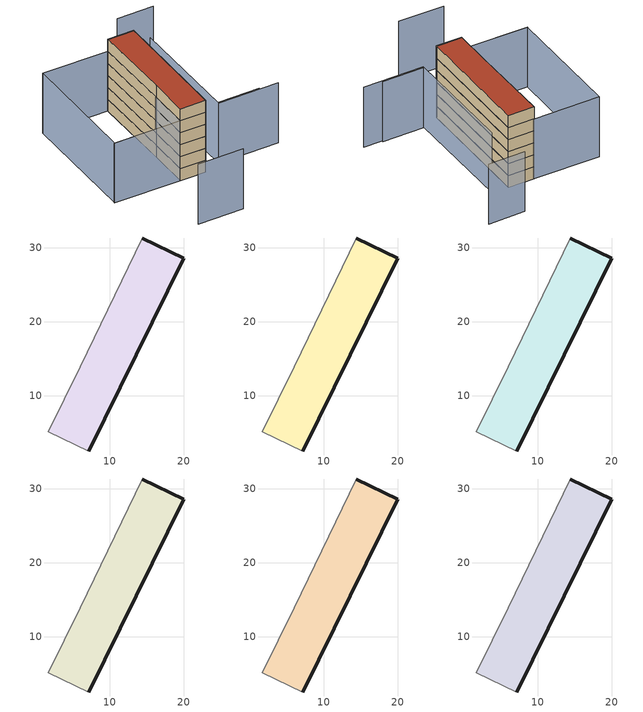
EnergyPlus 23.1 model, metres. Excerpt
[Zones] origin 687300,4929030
fdce9a2b8014929e_F0_whole
 floor ground (EU_floor_Construction): 7.18,2.58 20.02,28.58 14.44,31.29 6.05,13.95 1.73,5.18 z0
 wall outside (EU_wall_Construction): 14.44,31.29 20.02,28.58 7.18,2.58 z0:3
 wall adiabatic (EU_wall_Construction): 7.18,2.58 1.73,5.18 6.05,13.95 14.44,31.29 z0:3
fdce9a2b8014929e_F1_whole
 floor to fdce9a2b8014929e_F0_whole (EU_floor_Construction): 7.17,2.58 20.01,28.58 14.44,31.29 6.05,13.95 1.73,5.18 z3
 wall outside (EU_wall_Construction): 14.44,31.29 20.02,28.58 7.18,2.58 z3:6
 wall adiabatic (EU_wall_Construction): 7.18,2.58 1.73,5.18 6.05,13.95 14.44,31.29 z3:6
fdce9a2b8014929e_F2_whole
 floor to fdce9a2b8014929e_F1_whole (EU_floor_Construction): 7.17,2.58 20.01,28.58 14.44,31.29 6.05,13.95 1.73,5.18 z6
 wall outside (EU_wall_Construction): 14.44,31.29 20.02,28.58 7.18,2.58 z6:9
 wall adiabatic (EU_wall_Construction): 7.18,2.58 1.73,5.18 6.05,13.95 14.44,31.29 z6:9
fdce9a2b8014929e_F3_whole
 floor to fdce9a2b8014929e_F2_whole (EU_floor_Construction): 7.17,2.58 20.01,28.58 14.44,31.29 6.05,13.95 1.73,5.18 z9
 wall outside (EU_wall_Construction): 14.44,31.29 20.02,28.58 7.18,2.58 z9:12
 wall adiabatic (EU_wall_Construction): 7.18,2.58 1.73,5.18 6.05,13.95 14.44,31.29 z9:12
fdce9a2b8014929e_F4_whole
 floor to fdce9a2b8014929e_F3_whole (EU_floor_Construction): 7.17,2.58 20.01,28.58 14.44,31.29 6.05,13.95 1.73,5.18 z12
 wall outside (EU_wall_Construction): 14.44,31.29 20.02,28.58 7.18,2.58 z12:15
 wall adiabatic (EU_wall_Construction): 7.18,2.58 1.73,5.18 6.05,13.95 14.44,31.29 z12:15
fdce9a2b8014929e_F5_whole
 floor to fdce9a2b8014929e_F4_whole (EU_floor_Construction): 7.17,2.58 20.01,28.58 14.44,31.29 6.05,13.95 1.73,5.18 z15
 wall outside (EU_wall_Construction): 14.44,31.29 20.02,28.58 7.18,2.58 z15:18
 wall adiabatic (EU_wall_Construction): 7.18,2.58 1.73,5.18 6.05,13.95 14.44,31.29 z15:18
 roof outside (EU_roof_Construction): 20.02,28.58 7.18,2.58 1.73,5.18 6.05,13.95 14.44,31.29 z18
shading: -9.16,-6.32 0.43,-11.06 / 11.55,2.24 20.35,-2.04 / -12.29,12.21 7.18,2.58 / 24.15,-4.14 11.34,2.1 / 11.34,2.1 23.29,26.64 / 33.08,32.3 25.29,36.02 / 14.55,31.24 1.77,5.24 / 1.77,5.24 -12.21,12.11 / -12.21,12.11 0.58,38.11 / 0.58,38.11 14.55,31.24 z0:15
[Building]
EU S2 Campaign: North Axis=0; Terrain=City; Solar Distribution=FullExterior
[Site:Location]
Bologna: Latitude=44.5; Longitude=11.25; Time Zone=1; Elevation=37
[SizingPeriod:WeatherFileDays]
AnnualSizingPeriod: Begin Month=1; Begin Day of Month=1; End Month=12; End Day of Month=31; Day of Week for Start Day=Monday; Use Weather File Daylight Saving Period=No; Use Weather File Rain and Snow Indicators=No
[MATERIAL]
EU_InternalMass_Material: Roughness=MediumRough; Thickness=0.1; Conductivity=1; Density=1800; Specific Heat=900; Thermal Absorptance=0.9; Solar Absorptance=0.7; Visible Absorptance=0.7
[MATERIAL:NOMASS] Roughness=MediumRough; Thermal Absorptance=0.9; Solar Absorptance=0.7; Visible Absorptance=0.7
Name | Thermal Resistance
EU_wall_NoMass | 0.905828
EU_roof_NoMass | 0.37593
EU_floor_NoMass | 0.67114
[CONSTRUCTION]
EU_wall_Construction: EU_wall_NoMass
EU_roof_Construction: EU_roof_NoMass
EU_floor_Construction: EU_floor_NoMass
EU_InternalMass_Construction: EU_InternalMass_Material
[ZONE] Type=1; Multiplier=1; Ceiling Height=autocalculate; Volume=530.254; Floor Area=autocalculate; Part of Total Floor Area=Yes
fdce9a2b8014929e_F0_whole; fdce9a2b8014929e_F1_whole; fdce9a2b8014929e_F2_whole; fdce9a2b8014929e_F3_whole; fdce9a2b8014929e_F4_whole; fdce9a2b8014929e_F5_whole
[INTERNALMASS] Construction=EU_InternalMass_Construction; Surface Area=176.751
Name | Zone or ZoneList
fdce9a2b8014929e_F0_whole_EU_InternalMass | fdce9a2b8014929e_F0_whole
fdce9a2b8014929e_F1_whole_EU_InternalMass | fdce9a2b8014929e_F1_whole
fdce9a2b8014929e_F2_whole_EU_InternalMass | fdce9a2b8014929e_F2_whole
fdce9a2b8014929e_F3_whole_EU_InternalMass | fdce9a2b8014929e_F3_whole
fdce9a2b8014929e_F4_whole_EU_InternalMass | fdce9a2b8014929e_F4_whole
fdce9a2b8014929e_F5_whole_EU_InternalMass | fdce9a2b8014929e_F5_whole
[OTHEREQUIPMENT] Fuel Type=Electricity; Design Level Calculation Method=Watts/Area; Power per Zone Floor Area=1; Fraction Latent=0; Fraction Radiant=0; Fraction Lost=0; Carbon Dioxide Generation Rate=0; EndUse Subcategory=EU_Step8_InternalGains
Name | Zone or ZoneList or Space or SpaceList | Schedule
EU_Step8_InternalGain_fdce9a2b8014929e_F0_whole_f000 | fdce9a2b8014929e_F0_whole | EU_Step8_GainSchedule_fdce9a2b8014929e_F0_whole_f000
EU_Step8_InternalGain_fdce9a2b8014929e_F1_whole_f000 | fdce9a2b8014929e_F1_whole | EU_Step8_GainSchedule_fdce9a2b8014929e_F1_whole_f000
EU_Step8_InternalGain_fdce9a2b8014929e_F2_whole_f000 | fdce9a2b8014929e_F2_whole | EU_Step8_GainSchedule_fdce9a2b8014929e_F2_whole_f000
EU_Step8_InternalGain_fdce9a2b8014929e_F3_whole_f000 | fdce9a2b8014929e_F3_whole | EU_Step8_GainSchedule_fdce9a2b8014929e_F3_whole_f000
EU_Step8_InternalGain_fdce9a2b8014929e_F4_whole_f000 | fdce9a2b8014929e_F4_whole | EU_Step8_GainSchedule_fdce9a2b8014929e_F4_whole_f000
EU_Step8_InternalGain_fdce9a2b8014929e_F5_whole_f000 | fdce9a2b8014929e_F5_whole | EU_Step8_GainSchedule_fdce9a2b8014929e_F5_whole_f000
[ZONEVENTILATION:DESIGNFLOWRATE] Schedule=EU_AlwaysOn; Design Flow Rate Calculation Method=AirChanges/Hour; Air Changes per Hour=0.73129; Ventilation Type=Natural; Fan Pressure Rise=0; Fan Total Efficiency=1; Constant Term Coefficient=1; Temperature Term Coefficient=0; Velocity Term Coefficient=0; Velocity Squared Term Coefficient=0; Minimum Indoor Temperature=-100; Maximum Indoor Temperature=100; Delta Temperature=-100; Minimum Outdoor Temperature=-100; Maximum Outdoor Temperature=100; Maximum Wind Speed=40
Name | Zone or ZoneList or Space or SpaceList
EU_ConstantAir_fdce9a2b8014929e_F0_whole | fdce9a2b8014929e_F0_whole
EU_ConstantAir_fdce9a2b8014929e_F1_whole | fdce9a2b8014929e_F1_whole
EU_ConstantAir_fdce9a2b8014929e_F2_whole | fdce9a2b8014929e_F2_whole
EU_ConstantAir_fdce9a2b8014929e_F3_whole | fdce9a2b8014929e_F3_whole
EU_ConstantAir_fdce9a2b8014929e_F4_whole | fdce9a2b8014929e_F4_whole
EU_ConstantAir_fdce9a2b8014929e_F5_whole | fdce9a2b8014929e_F5_whole
[HVACTEMPLATE:THERMOSTAT] Constant Heating Setpoint=20; Constant Cooling Setpoint=50
EU_HeatOnly_fdce9a2b8014929e_F0_whole; EU_HeatOnly_fdce9a2b8014929e_F1_whole; EU_HeatOnly_fdce9a2b8014929e_F2_whole; EU_HeatOnly_fdce9a2b8014929e_F3_whole; EU_HeatOnly_fdce9a2b8014929e_F4_whole; EU_HeatOnly_fdce9a2b8014929e_F5_whole
[HVACTEMPLATE:ZONE:IDEALLOADSAIRSYSTEM] System Availability Schedule=EU_AlwaysOn; Maximum Heating Supply Air Temperature=50; Minimum Cooling Supply Air Temperature=13; Maximum Heating Supply Air Humidity Ratio=0.0156; Minimum Cooling Supply Air Humidity Ratio=0.0077; Heating Limit=NoLimit; Cooling Limit=NoLimit; Heating Availability Schedule=EU_AlwaysOn; Cooling Availability Schedule=EU_CoolingOff; Dehumidification Control Type=ConstantSensibleHeatRatio; Cooling Sensible Heat Ratio=0.7; Dehumidification Setpoint=60; Humidification Control Type=None; Humidification Setpoint=30; Outdoor Air Method=None; Outdoor Air Flow Rate per Person=0.00944; Outdoor Air Flow Rate per Zone Floor Area=0; Outdoor Air Flow Rate per Zone=0; Demand Controlled Ventilation Type=None; Outdoor Air Economizer Type=NoEconomizer; Heat Recovery Type=None; Sensible Heat Recovery Effectiveness=0.7; Latent Heat Recovery Effectiveness=0.65
Name | Template Thermostat
fdce9a2b8014929e_F0_whole | EU_HeatOnly_fdce9a2b8014929e_F0_whole
fdce9a2b8014929e_F1_whole | EU_HeatOnly_fdce9a2b8014929e_F1_whole
fdce9a2b8014929e_F2_whole | EU_HeatOnly_fdce9a2b8014929e_F2_whole
fdce9a2b8014929e_F3_whole | EU_HeatOnly_fdce9a2b8014929e_F3_whole
fdce9a2b8014929e_F4_whole | EU_HeatOnly_fdce9a2b8014929e_F4_whole
fdce9a2b8014929e_F5_whole | EU_HeatOnly_fdce9a2b8014929e_F5_whole
[SIZING:ZONE] Zone Cooling Design Supply Air Temperature Input Method=SupplyAirTemperature; Zone Cooling Design Supply Air Temperature=13; Zone Heating Design Supply Air Temperature Input Method=SupplyAirTemperature; Zone Heating Design Supply Air Temperature=50; Zone Cooling Design Supply Air Humidity Ratio=0.008; Zone Heating Design Supply Air Humidity Ratio=0.008; Cooling Design Air Flow Method=DesignDay; Cooling Design Air Flow Rate=0; Cooling Minimum Air Flow per Zone Floor Area=0.000762; Cooling Minimum Air Flow=0; Cooling Minimum Air Flow Fraction=0.2; Heating Design Air Flow Method=DesignDay; Heating Design Air Flow Rate=0; Heating Maximum Air Flow per Zone Floor Area=0.002032; Heating Maximum Air Flow=0.141576; Heating Maximum Air Flow Fraction=0.3; Account for Dedicated Outdoor Air System=No; Dedicated Outdoor Air System Control Strategy=NeutralSupplyAir; Dedicated Outdoor Air Low Setpoint Temperature for Design=autosize; Dedicated Outdoor Air High Setpoint Temperature for Design=autosize; Zone Load Sizing Method=Sensible Load Only No Latent Load; Zone Latent Cooling Design Supply Air Humidity Ratio Input Method=HumidityRatioDifference; Zone Cooling Design Supply Air Humidity Ratio Difference=0.005; Zone Latent Heating Design Supply Air Humidity Ratio Input Method=HumidityRatioDifference; Zone Humidification Design Supply Air Humidity Ratio Difference=0.005
fdce9a2b8014929e_F0_whole; fdce9a2b8014929e_F1_whole; fdce9a2b8014929e_F2_whole; fdce9a2b8014929e_F3_whole; fdce9a2b8014929e_F4_whole; fdce9a2b8014929e_F5_whole
[SCHEDULE:CONSTANT]
Name | Hourly Value
EU_AlwaysOn | 1
EU_CoolingOff | 0
[SCHEDULE:FILE] Column Number=1; Rows to Skip at Top=0; Number of Hours of Data=8760; Column Separator=Comma; Interpolate to Timestep=No; Minutes per Item=60; Adjust Schedule for Daylight Savings=Yes
Name | File
EU_Step8_GainSchedule_fdce9a2b8014929e_F0_whole_f000 | ../../schedules/fdce9a2b8014929e/fdce9a2b8014929e_F0_whole_f000_gain.csv
EU_Step8_GainSchedule_fdce9a2b8014929e_F1_whole_f000 | ../../schedules/fdce9a2b8014929e/fdce9a2b8014929e_F1_whole_f000_gain.csv
EU_Step8_GainSchedule_fdce9a2b8014929e_F2_whole_f000 | ../../schedules/fdce9a2b8014929e/fdce9a2b8014929e_F2_whole_f000_gain.csv
EU_Step8_GainSchedule_fdce9a2b8014929e_F3_whole_f000 | ../../schedules/fdce9a2b8014929e/fdce9a2b8014929e_F3_whole_f000_gain.csv
EU_Step8_GainSchedule_fdce9a2b8014929e_F4_whole_f000 | ../../schedules/fdce9a2b8014929e/fdce9a2b8014929e_F4_whole_f000_gain.csv
EU_Step8_GainSchedule_fdce9a2b8014929e_F5_whole_f000 | ../../schedules/fdce9a2b8014929e/fdce9a2b8014929e_F5_whole_f000_gain.csv
